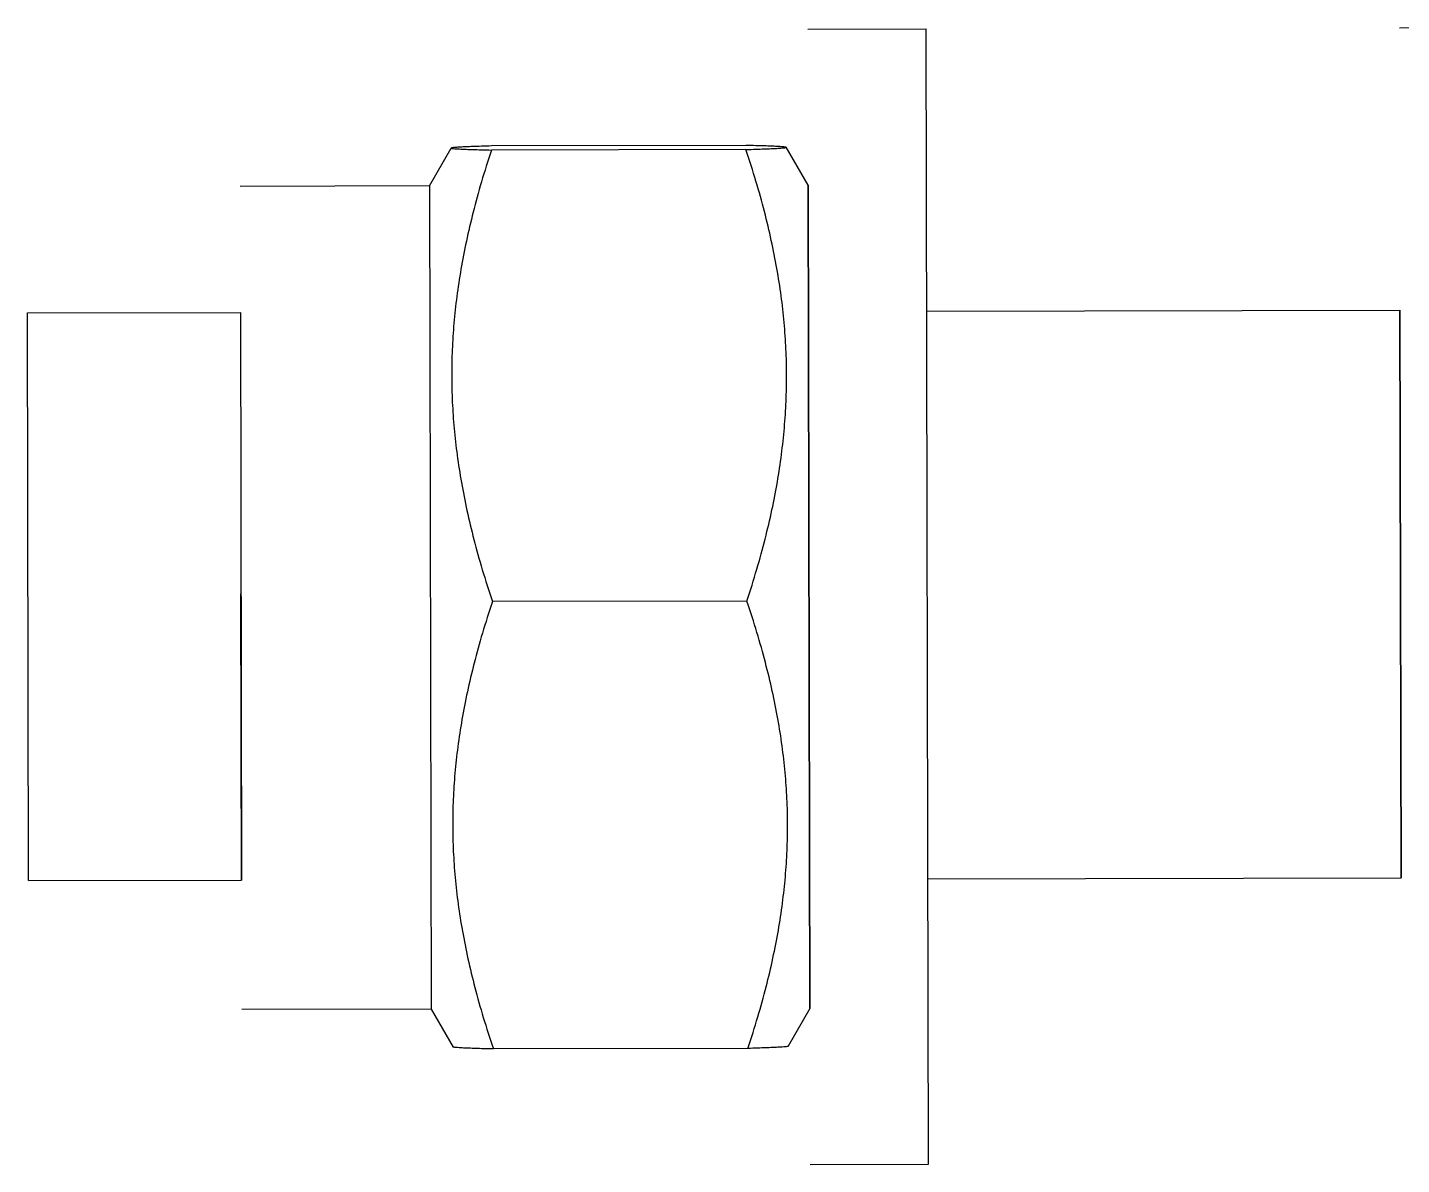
# Model space of a CAD drawing. Extents: x -3873 to 164127, y 7129 to 96529.
# Drawn here: x 85406.29 to 85435.32, y 52031.05 to 52055.09 of the extents above; entities that cross this region are included whole.
import ezdxf

# ---------------------------------------------------------------- set-up
doc = ezdxf.new("R2010")
doc.units = 0
doc.layers.get('0').update_dxf_attribs({"linetype": 'CONTINUOUS'})
doc.layers.add('KROMEKA', color=1, linetype='CONTINUOUS')

# ---------------------------------------------------------------- blocks, each defined once
blk = doc.blocks.new('drop-GS-double')
for p, q in [((375.869, 481.052), (387.869, 481.052)), ((375.869, 481.052), (375.869, 476.55)), ((387.869, 481.052), (387.869, 476.553)), ((373.134, 472.549), (373.133, 476.549)), ((387.869, 476.553), (375.869, 476.55)), ((375.869, 476.55), (381.919, 476.552)), ((390.534, 472.554), (390.533, 476.554)), ((373.134, 472.549), (372.334, 472.087)), ((390.534, 472.554), (373.134, 472.549)), ((390.534, 472.554), (391.334, 472.092)), ((372.293, 465.859), (372.291, 471.238)), ((381.749, 465.862), (381.748, 471.241)), ((391.292, 465.865), (391.291, 471.244)), ((391.379, 465.865), (391.377, 471.244)), ((373.136, 464.549), (372.336, 465.011)), ((390.536, 464.554), (391.337, 465.017)), ((369.836, 464.548), (369.837, 462.048)), ((390.536, 464.554), (373.136, 464.549)), ((373.136, 464.549), (390.536, 464.554)), ((393.836, 464.555), (393.837, 462.055)), ((369.837, 462.048), (393.837, 462.055)), ((375.869, 462.05), (375.869, 452.05)), ((387.869, 462.053), (387.869, 452.053)), ((387.869, 452.053), (375.869, 452.05)), ((375.869, 452.05), (387.869, 452.053)), ((393.84, 452.055), (393.841, 449.555))]:
    blk.add_line(p, q)
for points, weights in [([(372.291, 471.238), (372.314, 472.075), (372.334, 472.087)], [1, 1.07620854419, 1.07733341681]), ([(381.748, 471.241), (377.019, 472.823), (372.291, 471.238)], [1, 1.15470053838, 1]), ([(391.291, 471.244), (386.519, 472.826), (381.748, 471.241)], [1, 1.15470053838, 1]), ([(391.377, 471.244), (391.334, 472.827), (391.291, 471.244)], [1, 1.15470053838, 1]), ([(372.293, 465.859), (377.022, 464.277), (381.749, 465.862)], [1, 1.15470053838, 1]), ([(372.336, 465.011), (372.316, 465.022), (372.293, 465.859)], [1.07733339198, 1.07620770336, 1]), ([(381.749, 465.862), (386.521, 464.28), (391.292, 465.865)], [1, 1.15470053838, 1]), ([(391.292, 465.865), (391.336, 464.282), (391.379, 465.865)], [1, 1.15470053838, 1])]:
    blk.add_rational_spline(points, weights, degree=2)
blk = doc.blocks.new('g-cl-drop-gs-double')
blk.add_blockref('drop-GS-double', (2633.593, 1448.894))

msp = doc.modelspace()

# ---------------------------------------------------------------- block references
at = {"layer": 'KROMEKA', "rotation": 90.10840459875308}
msp.add_blockref('g-cl-drop-gs-double', (87341.944, 49031.249, -15419981.603), dxfattribs=at)

doc.saveas('drawing.dxf')
